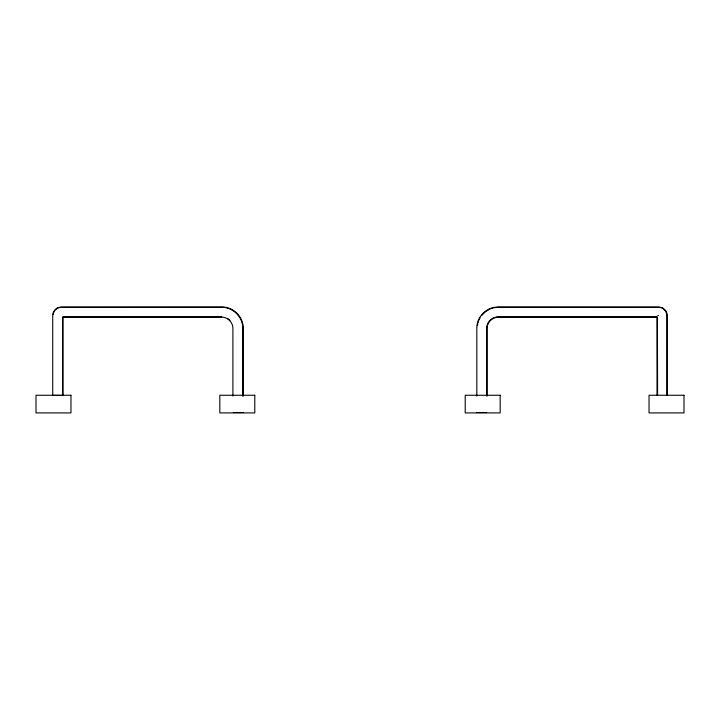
<?xml version="1.0" encoding="UTF-8"?>
<svg xmlns="http://www.w3.org/2000/svg" width="720" height="720" viewBox="0 0 720 720"><rect width="100%" height="100%" fill="white"/><g stroke="black" fill="none" stroke-linecap="round" stroke-linejoin="round"><path stroke-width="1.08" d="M658.53 315.486L657.711 315.558M53.163 314.361L54.207 311.265M477.378 325.692L477.738 323.874M477.918 322.965L478.512 321.21M478.809 320.337L480.033 317.844M54.819 310.356L57.276 308.196M481.581 315.54L485.496 311.616L490.302 308.844M59.292 307.359C55.638 308.241 52.713 311.634 52.722 315.441L52.722 395.415L62.604 395.415L62.604 317.124L221.418 317.124C227.592 316.926 233.109 322.452 232.911 328.626L232.911 396.018M57.879 307.872L61.299 307.089L222.12 307.089C233.343 306.918 243.342 316.917 243.18 328.14L243.18 396.027M491.175 308.547L492.93 307.953M493.839 307.773L498.258 307.242L660.006 307.305M59.994 307.305L221.742 307.242C232.965 307.071 242.964 317.07 242.793 328.302L242.793 396.153M221.796 316.971L62.982 316.971L62.982 395.253M657.585 395.415L657.396 317.124L498.582 317.124C492.408 316.926 486.891 322.452 487.089 328.626L487.089 396.018M666.657 395.415L667.278 395.415L667.278 315.441C667.287 311.634 664.362 308.241 660.708 307.359M233.289 412.524L243.18 412.524M476.82 412.524L486.711 412.524M662.121 307.872L658.701 307.089L497.88 307.089C486.657 306.918 476.658 316.917 476.82 328.14L476.82 396.027M662.724 308.196L665.793 311.265L666.9 315.288L666.9 395.253M227.619 318.501L229.968 320.301M657.018 395.253L657.018 316.971L498.204 316.971C492.03 316.773 486.513 322.29 486.711 328.464L486.711 395.937M70.956 395.253L36 395.253L36 412.911L70.956 412.911L70.956 395.253M254.79 395.253L219.825 395.253L219.825 412.911L254.79 412.911L254.79 395.253M500.175 395.253L465.21 395.253L465.21 412.911L500.175 412.911L500.175 395.253M684 395.253L649.044 395.253L649.044 412.911L684 412.911L684 395.253"/></g></svg>
